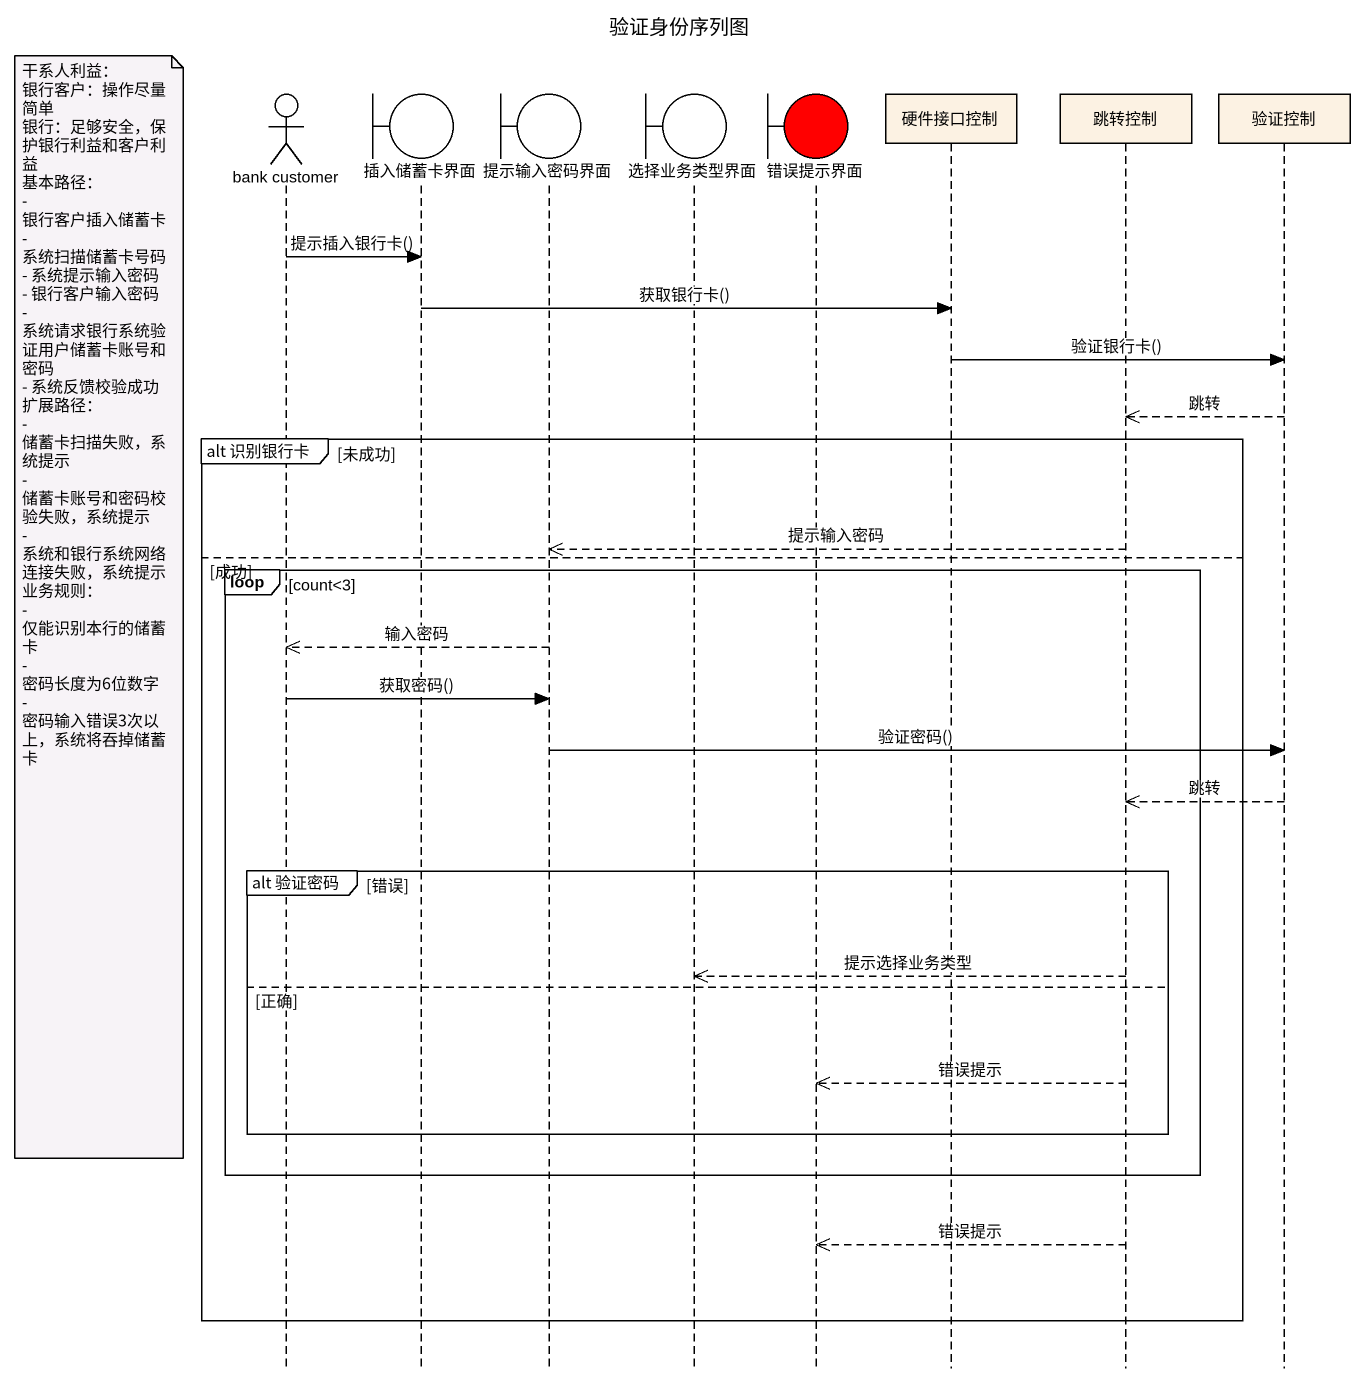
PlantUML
@startuml
title 验证身份序列图
hide footbox
actor "bank customer" as bank_customer
boundary 插入储蓄卡界面
boundary 提示输入密码界面
boundary 选择业务类型界面
boundary 错误提示界面 #FF0000
participant 硬件接口控制
participant 跳转控制
participant 验证控制

bank_customer -> 插入储蓄卡界面 : 提示插入银行卡()
插入储蓄卡界面 -> 硬件接口控制 : 获取银行卡()
硬件接口控制 -> 验证控制 : 验证银行卡()
验证控制 -->> 跳转控制 : 跳转
group alt 识别银行卡 [未成功]
  跳转控制 -->> 提示输入密码界面 : 提示输入密码
else 成功
  loop count<3
    note left of bank_customer
      干系人利益：
      银行客户：操作尽量简单
      银行：足够安全，保护银行利益和客户利益
      基本路径：
      - 银行客户插入储蓄卡
      - 系统扫描储蓄卡号码
      - 系统提示输入密码
      - 银行客户输入密码
      - 系统请求银行系统验证用户储蓄卡账号和密码
      - 系统反馈校验成功
      扩展路径：
      - 储蓄卡扫描失败，系统提示
      - 储蓄卡账号和密码校验失败，系统提示
      - 系统和银行系统网络连接失败，系统提示
      业务规则：
      - 仅能识别本行的储蓄卡
      - 密码长度为6位数字
      - 密码输入错误3次以上，系统将吞掉储蓄卡
    end note
    提示输入密码界面 -->> bank_customer : 输入密码
    bank_customer -> 提示输入密码界面 : 获取密码()
    提示输入密码界面 -> 验证控制 : 验证密码()
    验证控制 -->> 跳转控制 : 跳转
    group alt 验证密码 [错误]
      跳转控制 -->> 选择业务类型界面 : 提示选择业务类型
    else 正确
      跳转控制 -->> 错误提示界面 : 错误提示
    end
  end
  跳转控制 -->> 错误提示界面 : 错误提示
end
@enduml
